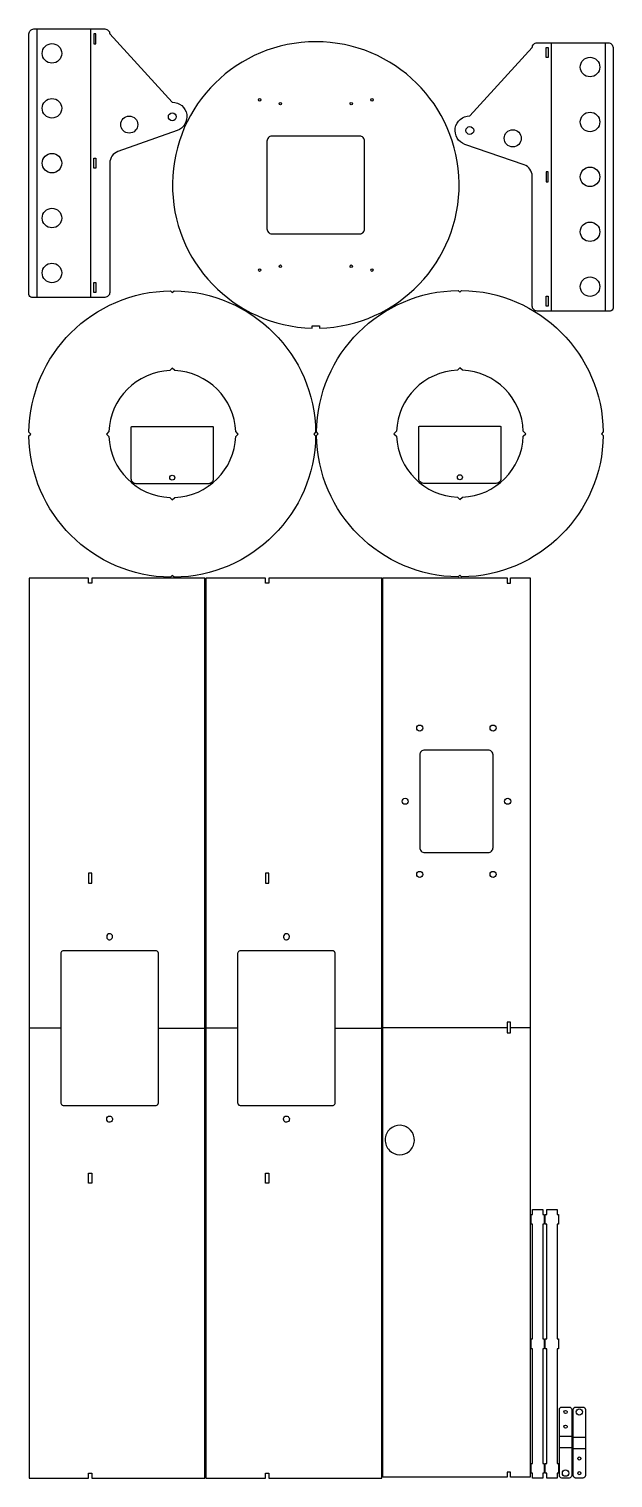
# Model space of a CAD drawing. Extents: x 2683 to 3879, y 3740 to 6709.
import ezdxf

# ---------------------------------------------------------------- set-up
doc = ezdxf.new("R2010")
doc.units = 0

# ---------------------------------------------------------------- blocks, each defined once
blk = doc.blocks.new('Part425959501', base_point=(-65, -12.5))
at = {"layer": '1'}
blk.add_lwpolyline([(80.4, 7.5), (80.4, -7.5, -0.414214), (75.4, -12.5), (-60, -12.5, -0.414214), (-65, -7.5), (-65, 7.5, -0.414214), (-60, 12.5), (75.4, 12.5, -0.414214)], format="xyb", close=True, dxfattribs=at)
for centre, radius in [((-55, 0), 6.5), ((40.4, 0), 3.25), ((70.4, 0), 3.25)]:
    blk.add_circle(centre, radius, dxfattribs=at)
at = {"layer": '2'}
for p, q in [((-2.6, 12.5), (-2.6, -12.5)), ((20.1, -12.5), (20.1, 12.5))]:
    blk.add_line(p, q, dxfattribs=at)
blk = doc.blocks.new('Part1342855557', base_point=(-65, -12.5))
at = {"layer": '1'}
blk.add_lwpolyline([(80.4, 7.5), (80.4, -7.5, -0.414214), (75.4, -12.5), (-60, -12.5, -0.414214), (-65, -7.5), (-65, 7.5, -0.414214), (-60, 12.5), (75.4, 12.5, -0.414214)], format="xyb", close=True, dxfattribs=at)
for centre, radius in [((-55, 0), 6.5), ((40.4, 0), 3.25), ((70.4, 0), 3.25)]:
    blk.add_circle(centre, radius, dxfattribs=at)
at = {"layer": '2'}
for p, q in [((-2.6, 12.5), (-2.6, -12.5)), ((20.1, -12.5), (20.1, 12.5))]:
    blk.add_line(p, q, dxfattribs=at)
blk = doc.blocks.new('Part2131089361', base_point=(770.6, -770.6))
at = {"layer": '1'}
for points in [[(770.6, 1072.6), (1025.6, 1072.6), (1025.6, 1062), (1032.6, 1062), (1032.6, 1072.6), (1072.6, 1072.6), (1072.6, -770.6), (1032.6, -770.6), (1032.6, -760), (1025.6, -760), (1025.6, -770.6), (770.6, -770.6)], [(1025.6, 162.1), (1025.6, 139.9), (1032.6, 139.9), (1032.6, 162.1)]]:
    blk.add_lwpolyline(points, close=True, dxfattribs=at)
blk.add_lwpolyline([(856.6, 719.7, 0.414214), (846.6, 709.7), (846.6, 519.7, 0.414214), (856.6, 509.7), (986.6, 509.7, 0.414214), (996.6, 519.7), (996.6, 709.7, 0.414214), (986.6, 719.7)], format="xyb", close=True, dxfattribs=at)
for centre in [(846.6, 764.7), (996.6, 764.7), (816.6, 614.7), (1026.6, 614.7), (846.6, 464.7), (996.6, 464.7)]:
    blk.add_circle(centre, 6.25, dxfattribs=at)
blk.add_open_spline([(805.5, -109.7), (797.7, -109.8), (789.8, -106.5), (784.3, -100.8), (784.3, -100.8), (778.6, -95.1), (775.3, -86.9), (775.6, -78.8), (775.6, -78.8), (775.7, -70.6), (779.4, -62.6), (785.4, -57.2), (785.4, -57.2), (791.2, -51.8), (799.2, -48.9), (807, -49.3), (807, -49.3), (814.9, -49.7), (822.6, -53.4), (827.8, -59.3), (827.8, -59.3), (833.1, -65.1), (835.9, -73.1), (835.5, -81), (835.5, -81), (835.2, -89.1), (831.3, -97), (825.2, -102.4), (825.2, -102.4), (819.8, -107.1), (812.7, -109.7), (805.5, -109.7)], degree=3, knots=[0, 0, 0, 0, 0.125, 0.125, 0.125, 0.125, 0.25, 0.25, 0.25, 0.25, 0.375, 0.375, 0.375, 0.375, 0.5, 0.5, 0.5, 0.5, 0.625, 0.625, 0.625, 0.625, 0.75, 0.75, 0.75, 0.75, 0.875, 0.875, 0.875, 0.875, 1, 1, 1, 1], dxfattribs=at)
at = {"layer": '2'}
for p, q in [((770.6, 151), (1025.6, 151)), ((1032.6, 151), (1072.6, 151))]:
    blk.add_line(p, q, dxfattribs=at)
blk = doc.blocks.new('Part1014353603', base_point=(742, -742))
at = {"layer": '1'}
for points in [[(742, 1102), (742, -742), (864.1, -742), (864.1, -731.9), (870.6, -731.9), (870.6, -742), (1102, -742), (1102, 1102), (870.6, 1102), (870.6, 1091.9), (864.1, 1091.9), (864.1, 1102)], [(864.1, 497.6), (864.1, 477.1), (870.6, 477.1), (870.6, 497.6)], [(864.1, -117.1), (870.6, -117.1), (870.6, -137.6), (864.1, -137.6)]]:
    blk.add_lwpolyline(points, close=True, dxfattribs=at)
for points, knots in [([(901, 367.3), (901, 368.2), (901.2, 369.2), (901.6, 370.1), (901.6, 370.1), (902.2, 371.4), (903.3, 372.5), (904.7, 373), (904.7, 373), (906, 373.6), (907.6, 373.7), (908.9, 373.2), (908.9, 373.2), (910, 372.8), (910.9, 372.2), (911.6, 371.3), (911.6, 371.3), (912.5, 370.3), (913, 368.9), (913, 367.6), (913, 367.6), (913, 367.5), (913, 367.5), (913, 367.4), (913, 367.4), (913, 367.4), (913, 367.3), (913, 367.3), (913, 367.3), (913, 366.3), (912.8, 365.3), (912.4, 364.5), (912.4, 364.5), (911.8, 363.1), (910.7, 362), (909.4, 361.4), (909.4, 361.4), (908.1, 360.9), (906.7, 360.8), (905.4, 361.2), (905.4, 361.2), (904.3, 361.5), (903.3, 362.1), (902.6, 362.9), (902.6, 362.9), (901.7, 363.9), (901.2, 365.1), (901, 366.4), (901, 366.4), (901, 366.7), (901, 367), (901, 367.3)], [0, 0, 0, 0, 0.076923, 0.076923, 0.076923, 0.076923, 0.153846, 0.153846, 0.153846, 0.153846, 0.230769, 0.230769, 0.230769, 0.230769, 0.307692, 0.307692, 0.307692, 0.307692, 0.384615, 0.384615, 0.384615, 0.384615, 0.461538, 0.461538, 0.461538, 0.461538, 0.538462, 0.538462, 0.538462, 0.538462, 0.615385, 0.615385, 0.615385, 0.615385, 0.692308, 0.692308, 0.692308, 0.692308, 0.769231, 0.769231, 0.769231, 0.769231, 0.846154, 0.846154, 0.846154, 0.846154, 0.923077, 0.923077, 0.923077, 0.923077, 1, 1, 1, 1]), ([(812, 338.3), (875.3, 338.3), (938.7, 338.3), (1002, 338.3), (1002, 338.3), (1002.1, 338.3), (1002.1, 338.3), (1002.1, 338.3), (1002.1, 338.3), (1002.9, 338.3), (1003.6, 338.1), (1004.2, 337.7), (1004.2, 337.7), (1004.7, 337.5), (1005.1, 337.2), (1005.4, 336.8), (1005.4, 336.8), (1006.2, 335.9), (1006.7, 334.8), (1006.9, 333.6), (1006.9, 333.6), (1007, 333.2), (1007, 332.9), (1007, 332.5), (1007, 332.5), (1007, 230.8), (1007, 129.2), (1007, 27.5), (1007, 27.5), (1007, 26.8), (1006.9, 26.1), (1006.7, 25.4), (1006.7, 25.4), (1006.4, 24.6), (1006, 23.8), (1005.4, 23.2), (1005.4, 23.2), (1004.7, 22.5), (1003.8, 21.9), (1002.7, 21.7), (1002.7, 21.7), (1002.6, 21.7), (1002.4, 21.7), (1002.3, 21.7), (1002.3, 21.7), (1002.2, 21.7), (1002.2, 21.7), (1002.1, 21.7), (1002.1, 21.7), (1002.1, 21.7), (1002.1, 21.7), (1002, 21.7), (1002, 21.7), (938.7, 21.7), (875.3, 21.7), (812, 21.7), (812, 21.7), (812, 21.7), (811.9, 21.7), (811.9, 21.7), (811.9, 21.7), (811.1, 21.7), (810.4, 21.9), (809.8, 22.3), (809.8, 22.3), (809.3, 22.5), (808.9, 22.8), (808.6, 23.2), (808.6, 23.2), (807.8, 24.1), (807.3, 25.2), (807.1, 26.4), (807.1, 26.4), (807, 26.8), (807, 27.1), (807, 27.5), (807, 27.5), (807, 129.2), (807, 230.8), (807, 332.5), (807, 332.5), (807, 333.2), (807.1, 333.9), (807.3, 334.6), (807.3, 334.6), (807.6, 335.4), (808, 336.2), (808.6, 336.8), (808.6, 336.8), (809.3, 337.5), (810.3, 338.1), (811.3, 338.3), (811.3, 338.3), (811.4, 338.3), (811.6, 338.3), (811.7, 338.3), (811.7, 338.3), (811.8, 338.3), (811.8, 338.3), (811.9, 338.3), (811.9, 338.3), (811.9, 338.3), (812, 338.3), (812, 338.3)], [0, 0, 0, 0, 0.038462, 0.038462, 0.038462, 0.038462, 0.076923, 0.076923, 0.076923, 0.076923, 0.115385, 0.115385, 0.115385, 0.115385, 0.153846, 0.153846, 0.153846, 0.153846, 0.192308, 0.192308, 0.192308, 0.192308, 0.230769, 0.230769, 0.230769, 0.230769, 0.269231, 0.269231, 0.269231, 0.269231, 0.307692, 0.307692, 0.307692, 0.307692, 0.346154, 0.346154, 0.346154, 0.346154, 0.384615, 0.384615, 0.384615, 0.384615, 0.423077, 0.423077, 0.423077, 0.423077, 0.461538, 0.461538, 0.461538, 0.461538, 0.5, 0.5, 0.5, 0.5, 0.538462, 0.538462, 0.538462, 0.538462, 0.576923, 0.576923, 0.576923, 0.576923, 0.615385, 0.615385, 0.615385, 0.615385, 0.653846, 0.653846, 0.653846, 0.653846, 0.692308, 0.692308, 0.692308, 0.692308, 0.730769, 0.730769, 0.730769, 0.730769, 0.769231, 0.769231, 0.769231, 0.769231, 0.807692, 0.807692, 0.807692, 0.807692, 0.846154, 0.846154, 0.846154, 0.846154, 0.884615, 0.884615, 0.884615, 0.884615, 0.923077, 0.923077, 0.923077, 0.923077, 0.961538, 0.961538, 0.961538, 0.961538, 1, 1, 1, 1]), ([(913, -6.5), (913, -6.2), (913, -5.9), (913, -5.6), (913, -5.6), (912.8, -4.4), (912.3, -3.1), (911.5, -2.2), (911.5, -2.2), (910.7, -1.4), (909.7, -0.7), (908.7, -0.4), (908.7, -0.4), (907.3, 0), (905.9, -0.1), (904.6, -0.7), (904.6, -0.7), (903.3, -1.3), (902.2, -2.4), (901.6, -3.7), (901.6, -3.7), (901.2, -4.6), (901, -5.6), (901, -6.5), (901, -6.5), (901, -6.6), (901, -6.6), (901, -6.7), (901, -6.7), (901, -6.7), (901, -6.8), (901, -6.8), (901, -6.8), (901, -8.2), (901.5, -9.5), (902.4, -10.6), (902.4, -10.6), (903.1, -11.5), (904, -12.1), (905.1, -12.5), (905.1, -12.5), (906.5, -12.9), (908, -12.9), (909.4, -12.3), (909.4, -12.3), (910.7, -11.7), (911.8, -10.6), (912.4, -9.3), (912.4, -9.3), (912.8, -8.5), (913, -7.5), (913, -6.5)], [0, 0, 0, 0, 0.076923, 0.076923, 0.076923, 0.076923, 0.153846, 0.153846, 0.153846, 0.153846, 0.230769, 0.230769, 0.230769, 0.230769, 0.307692, 0.307692, 0.307692, 0.307692, 0.384615, 0.384615, 0.384615, 0.384615, 0.461538, 0.461538, 0.461538, 0.461538, 0.538462, 0.538462, 0.538462, 0.538462, 0.615385, 0.615385, 0.615385, 0.615385, 0.692308, 0.692308, 0.692308, 0.692308, 0.769231, 0.769231, 0.769231, 0.769231, 0.846154, 0.846154, 0.846154, 0.846154, 0.923077, 0.923077, 0.923077, 0.923077, 1, 1, 1, 1])]:
    blk.add_open_spline(points, degree=3, knots=knots, dxfattribs=at)
at = {"layer": '2'}
for p, q in [((807, 180), (742, 180)), ((1007, 180), (1102, 180))]:
    blk.add_line(p, q, dxfattribs=at)
blk = doc.blocks.new('Part', base_point=(742, -742))
at = {"layer": '1'}
for points in [[(742, 1102), (742, -742), (864.1, -742), (864.1, -731.9), (870.6, -731.9), (870.6, -742), (1102, -742), (1102, 1102), (870.6, 1102), (870.6, 1091.9), (864.1, 1091.9), (864.1, 1102)], [(864.1, 497.6), (864.1, 477.1), (870.6, 477.1), (870.6, 497.6)], [(864.1, -117.1), (870.6, -117.1), (870.6, -137.6), (864.1, -137.6)]]:
    blk.add_lwpolyline(points, close=True, dxfattribs=at)
for points, knots in [([(901, 367.3), (901, 368.2), (901.2, 369.2), (901.6, 370.1), (901.6, 370.1), (902.2, 371.4), (903.3, 372.5), (904.7, 373), (904.7, 373), (906, 373.6), (907.6, 373.7), (908.9, 373.2), (908.9, 373.2), (910, 372.8), (910.9, 372.2), (911.6, 371.3), (911.6, 371.3), (912.5, 370.3), (913, 368.9), (913, 367.6), (913, 367.6), (913, 367.5), (913, 367.5), (913, 367.4), (913, 367.4), (913, 367.4), (913, 367.3), (913, 367.3), (913, 367.3), (913, 366.3), (912.8, 365.3), (912.4, 364.5), (912.4, 364.5), (911.8, 363.1), (910.7, 362), (909.4, 361.4), (909.4, 361.4), (908.1, 360.9), (906.7, 360.8), (905.4, 361.2), (905.4, 361.2), (904.3, 361.5), (903.3, 362.1), (902.6, 362.9), (902.6, 362.9), (901.7, 363.9), (901.2, 365.1), (901, 366.4), (901, 366.4), (901, 366.7), (901, 367), (901, 367.3)], [0, 0, 0, 0, 0.076923, 0.076923, 0.076923, 0.076923, 0.153846, 0.153846, 0.153846, 0.153846, 0.230769, 0.230769, 0.230769, 0.230769, 0.307692, 0.307692, 0.307692, 0.307692, 0.384615, 0.384615, 0.384615, 0.384615, 0.461538, 0.461538, 0.461538, 0.461538, 0.538462, 0.538462, 0.538462, 0.538462, 0.615385, 0.615385, 0.615385, 0.615385, 0.692308, 0.692308, 0.692308, 0.692308, 0.769231, 0.769231, 0.769231, 0.769231, 0.846154, 0.846154, 0.846154, 0.846154, 0.923077, 0.923077, 0.923077, 0.923077, 1, 1, 1, 1]), ([(812, 338.3), (875.3, 338.3), (938.7, 338.3), (1002, 338.3), (1002, 338.3), (1002.1, 338.3), (1002.1, 338.3), (1002.1, 338.3), (1002.1, 338.3), (1002.9, 338.3), (1003.6, 338.1), (1004.2, 337.7), (1004.2, 337.7), (1004.7, 337.5), (1005.1, 337.2), (1005.4, 336.8), (1005.4, 336.8), (1006.2, 335.9), (1006.7, 334.8), (1006.9, 333.6), (1006.9, 333.6), (1007, 333.2), (1007, 332.9), (1007, 332.5), (1007, 332.5), (1007, 230.8), (1007, 129.2), (1007, 27.5), (1007, 27.5), (1007, 26.8), (1006.9, 26.1), (1006.7, 25.4), (1006.7, 25.4), (1006.4, 24.6), (1006, 23.8), (1005.4, 23.2), (1005.4, 23.2), (1004.7, 22.5), (1003.8, 21.9), (1002.7, 21.7), (1002.7, 21.7), (1002.6, 21.7), (1002.4, 21.7), (1002.3, 21.7), (1002.3, 21.7), (1002.2, 21.7), (1002.2, 21.7), (1002.1, 21.7), (1002.1, 21.7), (1002.1, 21.7), (1002.1, 21.7), (1002, 21.7), (1002, 21.7), (938.7, 21.7), (875.3, 21.7), (812, 21.7), (812, 21.7), (812, 21.7), (811.9, 21.7), (811.9, 21.7), (811.9, 21.7), (811.1, 21.7), (810.4, 21.9), (809.8, 22.3), (809.8, 22.3), (809.3, 22.5), (808.9, 22.8), (808.6, 23.2), (808.6, 23.2), (807.8, 24.1), (807.3, 25.2), (807.1, 26.4), (807.1, 26.4), (807, 26.8), (807, 27.1), (807, 27.5), (807, 27.5), (807, 129.2), (807, 230.8), (807, 332.5), (807, 332.5), (807, 333.2), (807.1, 333.9), (807.3, 334.6), (807.3, 334.6), (807.6, 335.4), (808, 336.2), (808.6, 336.8), (808.6, 336.8), (809.3, 337.5), (810.3, 338.1), (811.3, 338.3), (811.3, 338.3), (811.4, 338.3), (811.6, 338.3), (811.7, 338.3), (811.7, 338.3), (811.8, 338.3), (811.8, 338.3), (811.9, 338.3), (811.9, 338.3), (811.9, 338.3), (812, 338.3), (812, 338.3)], [0, 0, 0, 0, 0.038462, 0.038462, 0.038462, 0.038462, 0.076923, 0.076923, 0.076923, 0.076923, 0.115385, 0.115385, 0.115385, 0.115385, 0.153846, 0.153846, 0.153846, 0.153846, 0.192308, 0.192308, 0.192308, 0.192308, 0.230769, 0.230769, 0.230769, 0.230769, 0.269231, 0.269231, 0.269231, 0.269231, 0.307692, 0.307692, 0.307692, 0.307692, 0.346154, 0.346154, 0.346154, 0.346154, 0.384615, 0.384615, 0.384615, 0.384615, 0.423077, 0.423077, 0.423077, 0.423077, 0.461538, 0.461538, 0.461538, 0.461538, 0.5, 0.5, 0.5, 0.5, 0.538462, 0.538462, 0.538462, 0.538462, 0.576923, 0.576923, 0.576923, 0.576923, 0.615385, 0.615385, 0.615385, 0.615385, 0.653846, 0.653846, 0.653846, 0.653846, 0.692308, 0.692308, 0.692308, 0.692308, 0.730769, 0.730769, 0.730769, 0.730769, 0.769231, 0.769231, 0.769231, 0.769231, 0.807692, 0.807692, 0.807692, 0.807692, 0.846154, 0.846154, 0.846154, 0.846154, 0.884615, 0.884615, 0.884615, 0.884615, 0.923077, 0.923077, 0.923077, 0.923077, 0.961538, 0.961538, 0.961538, 0.961538, 1, 1, 1, 1]), ([(913, -6.5), (913, -6.2), (913, -5.9), (913, -5.6), (913, -5.6), (912.8, -4.4), (912.3, -3.1), (911.5, -2.2), (911.5, -2.2), (910.7, -1.4), (909.7, -0.7), (908.7, -0.4), (908.7, -0.4), (907.3, 0), (905.9, -0.1), (904.6, -0.7), (904.6, -0.7), (903.3, -1.3), (902.2, -2.4), (901.6, -3.7), (901.6, -3.7), (901.2, -4.6), (901, -5.6), (901, -6.5), (901, -6.5), (901, -6.6), (901, -6.6), (901, -6.7), (901, -6.7), (901, -6.7), (901, -6.8), (901, -6.8), (901, -6.8), (901, -8.2), (901.5, -9.5), (902.4, -10.6), (902.4, -10.6), (903.1, -11.5), (904, -12.1), (905.1, -12.5), (905.1, -12.5), (906.5, -12.9), (908, -12.9), (909.4, -12.3), (909.4, -12.3), (910.7, -11.7), (911.8, -10.6), (912.4, -9.3), (912.4, -9.3), (912.8, -8.5), (913, -7.5), (913, -6.5)], [0, 0, 0, 0, 0.076923, 0.076923, 0.076923, 0.076923, 0.153846, 0.153846, 0.153846, 0.153846, 0.230769, 0.230769, 0.230769, 0.230769, 0.307692, 0.307692, 0.307692, 0.307692, 0.384615, 0.384615, 0.384615, 0.384615, 0.461538, 0.461538, 0.461538, 0.461538, 0.538462, 0.538462, 0.538462, 0.538462, 0.615385, 0.615385, 0.615385, 0.615385, 0.692308, 0.692308, 0.692308, 0.692308, 0.769231, 0.769231, 0.769231, 0.769231, 0.846154, 0.846154, 0.846154, 0.846154, 0.923077, 0.923077, 0.923077, 0.923077, 1, 1, 1, 1])]:
    blk.add_open_spline(points, degree=3, knots=knots, dxfattribs=at)
at = {"layer": '2'}
for p, q in [((807, 180), (742, 180)), ((1007, 180), (1102, 180))]:
    blk.add_line(p, q, dxfattribs=at)
blk = doc.blocks.new('Part526636546', base_point=(-84, -106))
at = {"layer": '1'}
blk.add_lwpolyline([(84, 10), (84, -96, -0.414214), (74, -106), (-74, -106, -0.414214), (-84, -96), (-84, 10, -0.414214), (-83, 11), (83, 11, -0.414214)], format="xyb", close=True, dxfattribs=at)
blk.add_circle((0, -93.5), 5.15, dxfattribs=at)
blk = doc.blocks.new('Part1291157273', base_point=(-293.5, -293.5))
at = {"layer": '1'}
for points in [[(293.5, 3.5), (290, 0), (293.5, -3.5, -0.407286), (3.5, -293.5), (0, -290), (-3.5, -293.5, -0.407286), (-293.5, -3.5), (-290, 0), (-293.5, 3.5, -0.407286), (-3.5, 293.5), (0, 290), (3.5, 293.5, -0.407286)], [(135, 0), (129.9, 5, 0.391853), (5, 129.9), (0, 135), (-5, 129.9, 0.391853), (-129.9, 5), (-135, 0), (-129.9, -5, 0.391853), (-5, -129.9), (0, -135), (5, -129.9, 0.391853), (129.9, -5)]]:
    blk.add_lwpolyline(points, format="xyb", close=True, dxfattribs=at)
blk = doc.blocks.new('Part1600436750', base_point=(-84, -106))
at = {"layer": '1'}
blk.add_lwpolyline([(84, 10), (84, -96, -0.414214), (74, -106), (-74, -106, -0.414214), (-84, -96), (-84, 10, -0.414214), (-83, 11), (83, 11, -0.414214)], format="xyb", close=True, dxfattribs=at)
blk.add_circle((0, -93.5), 5.15, dxfattribs=at)
blk = doc.blocks.new('Part1663640964', base_point=(-293.5, -293.5))
at = {"layer": '1'}
for points in [[(293.5, 3.5), (290, 0), (293.5, -3.5, -0.407286), (3.5, -293.5), (0, -290), (-3.5, -293.5, -0.407286), (-293.5, -3.5), (-290, 0), (-293.5, 3.5, -0.407286), (-3.5, 293.5), (0, 290), (3.5, 293.5, -0.407286)], [(135, 0), (129.9, 5, 0.391853), (5, 129.9), (0, 135), (-5, 129.9, 0.391853), (-129.9, 5), (-135, 0), (-129.9, -5, 0.391853), (-5, -129.9), (0, -135), (5, -129.9, 0.391853), (129.9, -5)]]:
    blk.add_lwpolyline(points, format="xyb", close=True, dxfattribs=at)
blk = doc.blocks.new('Part1353286655', base_point=(0, -175))
at = {"layer": '1'}
blk.add_lwpolyline([(550, 142.4), (550, -7, -0.414214), (540, -17), (273.6, -17, 0.320177), (250, -33.9), (208.4, -154.8, -0.846678), (150, -145), (10, -17, -0.414214), (0, -7), (0, 138.4, -0.414214), (10, 148.4), (544, 148.4, -0.414214)], format="xyb", close=True, dxfattribs=at)
for points in [[(30.2, 15.3), (30.2, 11.8), (9.8, 11.8), (9.8, 15.3)], [(285.2, 15.3), (264.8, 15.3), (264.8, 11.8), (285.2, 11.8)], [(540.2, 15.3), (540.2, 11.8), (519.8, 11.8), (519.8, 15.3)]]:
    blk.add_lwpolyline(points, close=True, dxfattribs=at)
for centre, radius in [((50, 101.3), 20), ((162.5, 101.3), 20), ((275, 101.3), 20), ((387.5, 101.3), 20), ((500, 101.3), 20), ((196, -57), 17.5), ((180, -145), 8)]:
    blk.add_circle(centre, radius, dxfattribs=at)
at = {"layer": '2'}
for p, q in [((0, 132.2), (550, 132.2)), ((0, 21.5), (550, 21.5))]:
    blk.add_line(p, q, dxfattribs=at)
blk = doc.blocks.new('Part2068729752', base_point=(-293.5, -293.4))
at = {"layer": '1'}
for points in [[(7.5, -289), (7.5, -293.4, 78.253888), (-7.5, -293.4), (-7.5, -289)], [(100, 90, 0.414214), (90, 100), (-90, 100, 0.414214), (-100, 90), (-100, -90, 0.414214), (-90, -100), (90, -100, 0.414214), (100, -90)]]:
    blk.add_lwpolyline(points, format="xyb", close=True, dxfattribs=at)
for centre in [(-115, 174.5), (-72.5, 166.5), (72.5, 166.5), (115, 174.5), (-115, -174.5), (-72.5, -166.5), (72.5, -166.5), (115, -174.5)]:
    blk.add_circle(centre, 2.5, dxfattribs=at)
blk = doc.blocks.new('Part308196351', base_point=(0, -175))
at = {"layer": '1'}
blk.add_lwpolyline([(550, 138.4), (550, -7, -0.414214), (540, -17), (400, -145, -0.842776), (341.7, -155), (298.7, -33.7, 0.317668), (275.2, -17), (10, -17, -0.414214), (0, -7), (0, 142.4, -0.414214), (6, 148.4), (540, 148.4, -0.414214)], format="xyb", close=True, dxfattribs=at)
for points in [[(30.2, 15.3), (30.2, 11.8), (9.8, 11.8), (9.8, 15.3)], [(285.2, 15.3), (285.2, 11.8), (264.8, 11.8), (264.8, 15.3)], [(540.2, 15.3), (519.8, 15.3), (519.8, 11.8), (540.2, 11.8)]]:
    blk.add_lwpolyline(points, close=True, dxfattribs=at)
for centre, radius in [((50, 101.3), 20), ((162.5, 101.3), 20), ((275, 101.3), 20), ((387.5, 101.3), 20), ((500, 101.3), 20), ((354, -57), 17.5), ((370, -145), 8)]:
    blk.add_circle(centre, radius, dxfattribs=at)
at = {"layer": '2'}
for p, q in [((550, 132.2), (0, 132.2)), ((0, 21.5), (550, 21.5))]:
    blk.add_line(p, q, dxfattribs=at)

msp = doc.modelspace()

# ---------------------------------------------------------------- linework, layer by layer
at = {"layer": '1'}
for points in [[(3713.9, 4289.6), (3734.9, 4289.6), (3734.9, 4279.6), (3737.9, 4279.6), (3737.9, 4259.6), (3734.9, 4259.6), (3734.9, 4024.6), (3737.9, 4024.6), (3737.9, 4004.6), (3734.9, 4004.6), (3734.9, 3769.6), (3737.9, 3769.6), (3737.9, 3749.6), (3734.9, 3749.6), (3734.9, 3739.6), (3713.9, 3739.6), (3713.9, 3749.6), (3710.9, 3749.6), (3710.9, 3769.6), (3713.9, 3769.6), (3713.9, 4004.6), (3710.9, 4004.6), (3710.9, 4024.6), (3713.9, 4024.6), (3713.9, 4259.6), (3710.9, 4259.6), (3710.9, 4279.6), (3713.9, 4279.6)], [(3742.9, 4289.6), (3763.9, 4289.6), (3763.9, 4279.6), (3766.9, 4279.6), (3766.9, 4259.6), (3763.9, 4259.6), (3763.9, 4024.6), (3766.9, 4024.6), (3766.9, 4004.6), (3763.9, 4004.6), (3763.9, 3769.6), (3766.9, 3769.6), (3766.9, 3749.6), (3763.9, 3749.6), (3763.9, 3739.6), (3742.9, 3739.6), (3742.9, 3749.6), (3739.9, 3749.6), (3739.9, 3769.6), (3742.9, 3769.6), (3742.9, 4004.6), (3739.9, 4004.6), (3739.9, 4024.6), (3742.9, 4024.6), (3742.9, 4259.6), (3739.9, 4259.6), (3739.9, 4279.6), (3742.9, 4279.6)]]:
    msp.add_lwpolyline(points, close=True, dxfattribs=at)

# ---------------------------------------------------------------- block references
for name, p, rotation in [('Part308196351', (3005.9, 6159.2), 90.0000001836389), ('Part1353286655', (3555.2, 6681.1), 269.999999977959), ('Part425959501', (3793.9, 3739.6), 90.0000001836389), ('Part1342855557', (3797, 3885), 269.999999977959)]:
    msp.add_blockref(name, p, dxfattribs=dict(at, rotation=rotation))
for name, p in [('Part2068729752', (2976.4, 6096.1)), ('Part1291157273', (2682.5, 5585.6)), ('Part1663640964', (3271.5, 5586.3)), ('Part526636546', (2892, 5777.2)), ('Part1600436750', (3480.9, 5777.9)), ('Part', (2682.6, 3739.6)), ('Part1014353603', (3044.8, 3739.6)), ('Part2131089361', (3406.9, 3741.2))]:
    msp.add_blockref(name, p, dxfattribs=at)

doc.saveas('drawing.dxf')
